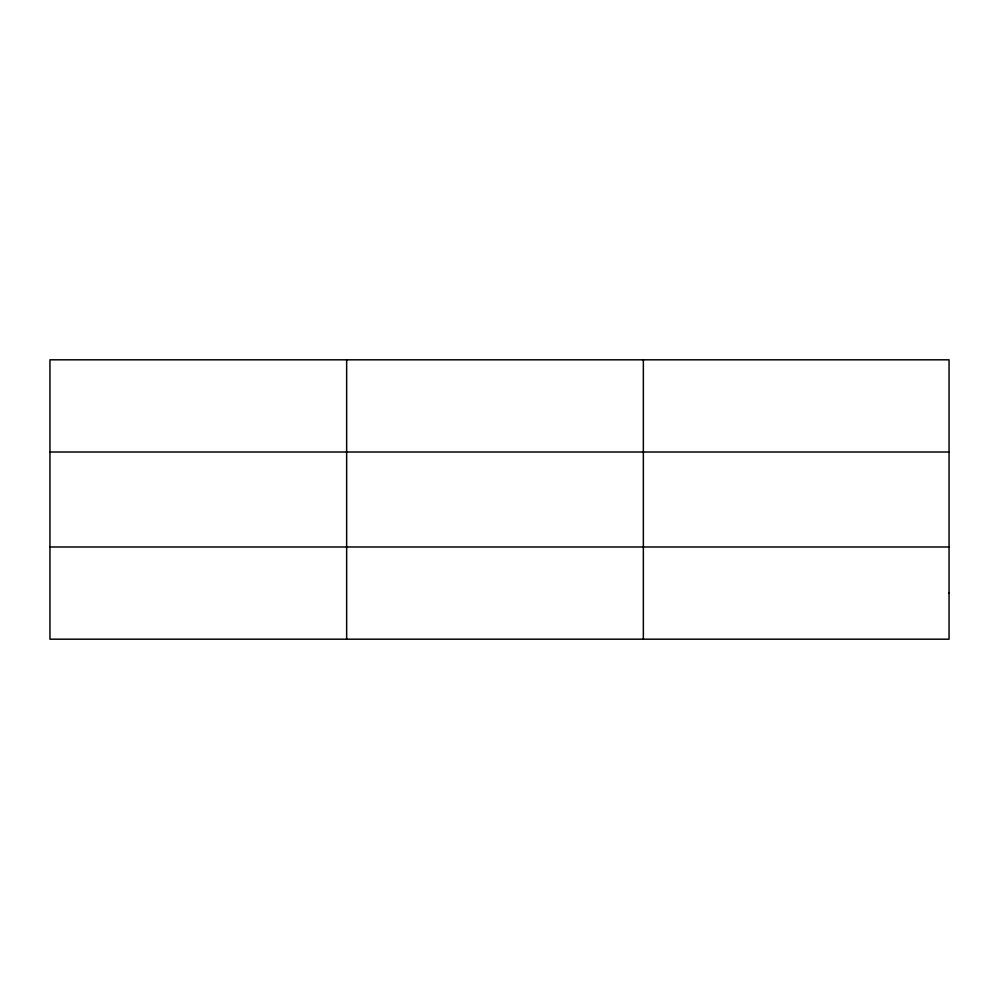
<?xml version="1.0" encoding="UTF-8"?>
<svg xmlns="http://www.w3.org/2000/svg" width="999" height="999" viewBox="0 0 999 999"><rect width="100%" height="100%" fill="white"/><g stroke="black" fill="none" stroke-linecap="round" stroke-linejoin="round"><path stroke-width="1.5" d="M346.653 639.185L346.653 359.815M643.356 639.185L643.356 359.815M49.95 452.01L949.05 452.01M49.95 546.99L949.05 546.99M949.05 593.094L949.05 639.185L49.95 639.185L49.95 359.815L949.05 359.815L949.05 593.094"/></g></svg>
